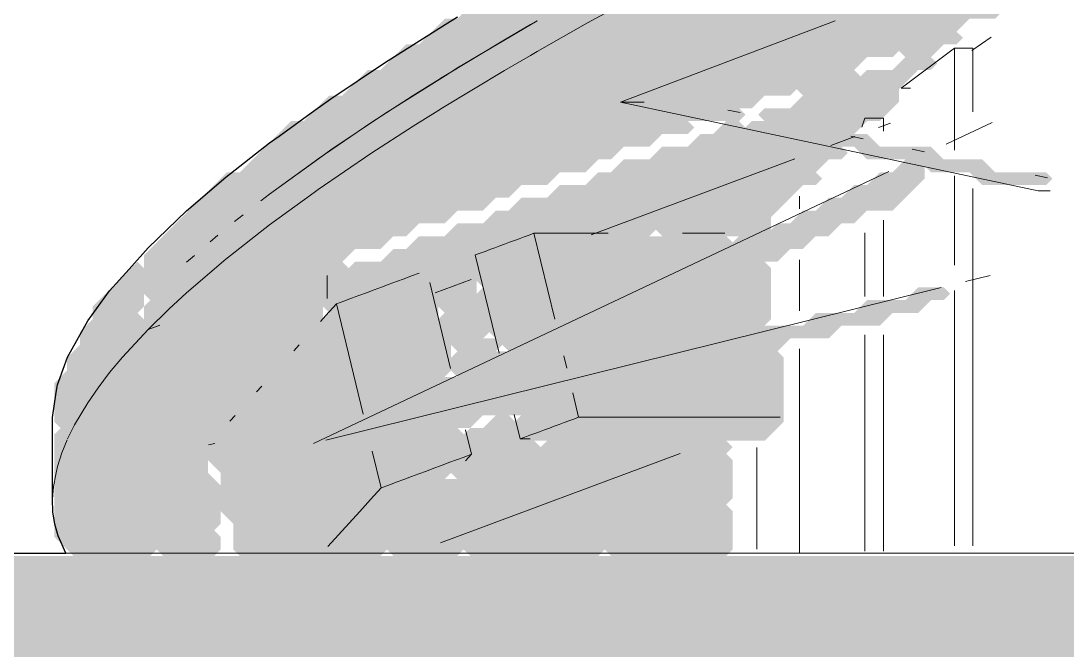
# Model space of a CAD drawing. Header units: millimetres. Extents: x 0 to 84100, y 0 to 59400.
# Drawn here: x 20309 to 21126, y 51493 to 51985 of the extents above; entities that cross this region are included whole.
import ezdxf

# ---------------------------------------------------------------- set-up
doc = ezdxf.new("R2010")
doc.units = ezdxf.units.MM
doc.layers.add('09_立面の外形', color=7, linetype='Continuous', lineweight=30)
doc.layers.add('10_見えがかり', color=7, linetype='Continuous', lineweight=13)

msp = doc.modelspace()

# ---------------------------------------------------------------- hatches: boundary and pattern name
at = {"layer": '10_見えがかり', "true_color": 0xbdbdbd}
for points in [[(21344.92, 52271.57), (21349.92, 52266.57), (21499.92, 52266.57), (21509.92, 52276.57), (21549.92, 52276.57), (21554.92, 52271.57), (21549.92, 52266.57), (21529.92, 52266.57), (21519.92, 52256.57), (21499.92, 52256.57), (21489.92, 52246.57), (21479.92, 52246.57), (21469.92, 52236.57), (21449.92, 52236.57), (21439.92, 52226.57), (21419.92, 52226.57), (21409.92, 52216.57), (21399.92, 52216.57), (21389.92, 52206.57), (21369.92, 52206.57), (21359.92, 52196.57), (21339.92, 52196.57), (21329.92, 52186.57), (21319.92, 52186.57), (21309.92, 52176.57), (21289.92, 52176.57), (21279.92, 52166.57), (21259.92, 52166.57), (21249.92, 52156.57), (21239.92, 52156.57), (21229.92, 52146.57), (21209.92, 52146.57), (21199.92, 52136.57), (21179.92, 52136.57), (21169.92, 52126.57), (21149.92, 52126.57), (21139.92, 52116.57), (21129.92, 52116.57), (21119.92, 52106.57), (21099.92, 52106.57), (21089.92, 52096.57), (21069.92, 52096.57), (21059.92, 52086.57), (21049.92, 52086.57), (21039.92, 52076.57), (21019.92, 52076.57), (21009.92, 52066.57), (20989.92, 52066.57), (20979.92, 52056.57), (20969.92, 52056.57), (20959.92, 52046.57), (20939.92, 52046.57), (20934.92, 52041.57), (20934.92, 52001.57), (20939.92, 51996.57), (20959.92, 51996.57), (20964.92, 51991.57), (20959.92, 51986.57), (20939.92, 51986.57), (20929.92, 51976.57), (20919.92, 51976.57), (20909.92, 51966.57), (20889.92, 51966.57), (20879.92, 51956.57), (20859.92, 51956.57), (20849.92, 51946.57), (20839.92, 51946.57), (20829.92, 51936.57), (20809.92, 51936.57), (20799.92, 51926.57), (20779.92, 51926.57), (20774.92, 51921.57), (20779.92, 51916.57), (20819.92, 51916.57), (20834.92, 51901.57), (20829.92, 51896.57), (20809.92, 51896.57), (20799.92, 51886.57), (20779.92, 51886.57), (20769.92, 51876.57), (20759.92, 51876.57), (20749.92, 51866.57), (20729.92, 51866.57), (20719.92, 51856.57), (20699.92, 51856.57), (20689.92, 51846.57), (20679.92, 51846.57), (20669.92, 51836.57), (20649.92, 51836.57), (20639.92, 51826.57), (20619.92, 51826.57), (20609.92, 51816.57), (20599.92, 51816.57), (20589.92, 51806.57), (20569.92, 51806.57), (20559.92, 51796.57), (20539.92, 51796.57), (20529.92, 51786.57), (20519.92, 51786.57), (20509.92, 51776.57), (20489.92, 51776.57), (20479.92, 51766.57), (20459.92, 51766.57), (20449.92, 51756.57), (20429.92, 51756.57), (20419.92, 51746.57), (20409.92, 51746.57), (20404.92, 51751.57), (20404.92, 51761.57), (20469.92, 51826.57), (20479.92, 51826.57), (20519.92, 51866.57), (20529.92, 51866.57), (20549.92, 51886.57), (20559.92, 51886.57), (20579.92, 51906.57), (20589.92, 51906.57), (20609.92, 51926.57), (20619.92, 51926.57), (20639.92, 51946.57), (20649.92, 51946.57), (20659.92, 51956.57), (20669.92, 51956.57), (20689.92, 51976.57), (20699.92, 51976.57), (20709.92, 51986.57), (20719.92, 51986.57), (20729.92, 51996.57), (20739.92, 51996.57), (20759.92, 52016.57), (20769.92, 52016.57), (20779.92, 52026.57), (20789.92, 52026.57), (20799.92, 52036.57), (20809.92, 52036.57), (20819.92, 52046.57), (20829.92, 52046.57), (20839.92, 52056.57), (20849.92, 52056.57), (20859.92, 52066.57), (20869.92, 52066.57), (20879.92, 52076.57), (20889.92, 52076.57), (20899.92, 52086.57), (20909.92, 52086.57), (20919.92, 52096.57), (20929.92, 52096.57), (20939.92, 52106.57), (20949.92, 52106.57), (20959.92, 52116.57), (20969.92, 52116.57), (20979.92, 52126.57), (20989.92, 52126.57), (20999.92, 52136.57), (21009.92, 52136.57), (21019.92, 52146.57), (21029.92, 52146.57), (21039.92, 52156.57), (21049.92, 52156.57), (21059.92, 52166.57), (21069.92, 52166.57), (21079.92, 52176.57), (21089.92, 52176.57), (21099.92, 52186.57), (21109.92, 52186.57), (21119.92, 52196.57), (21139.92, 52196.57), (21149.92, 52206.57), (21159.92, 52206.57), (21169.92, 52216.57), (21179.92, 52216.57), (21189.92, 52226.57), (21199.92, 52226.57), (21209.92, 52236.57), (21229.92, 52236.57), (21239.92, 52246.57), (21249.92, 52246.57), (21259.92, 52256.57), (21269.92, 52256.57), (21279.92, 52266.57), (21289.92, 52266.57), (21299.92, 52276.57), (21319.92, 52276.57), (21329.92, 52286.57), (21339.92, 52286.57), (21344.92, 52281.57)], [(20784.92, 52061.57), (20784.92, 52031.57), (20769.92, 52016.57), (20759.92, 52016.57), (20739.92, 51996.57), (20729.92, 51996.57), (20719.92, 51986.57), (20709.92, 51986.57), (20699.92, 51976.57), (20689.92, 51976.57), (20669.92, 51956.57), (20659.92, 51956.57), (20649.92, 51946.57), (20639.92, 51946.57), (20619.92, 51926.57), (20609.92, 51926.57), (20589.92, 51906.57), (20579.92, 51906.57), (20559.92, 51886.57), (20549.92, 51886.57), (20529.92, 51866.57), (20519.92, 51866.57), (20479.92, 51826.57), (20469.92, 51826.57), (20409.92, 51766.57), (20404.92, 51771.57), (20404.92, 51801.57), (20469.92, 51866.57), (20479.92, 51866.57), (20519.92, 51906.57), (20529.92, 51906.57), (20549.92, 51926.57), (20559.92, 51926.57), (20579.92, 51946.57), (20589.92, 51946.57), (20609.92, 51966.57), (20619.92, 51966.57), (20639.92, 51986.57), (20649.92, 51986.57), (20659.92, 51996.57), (20669.92, 51996.57), (20689.92, 52016.57), (20699.92, 52016.57), (20709.92, 52026.57), (20719.92, 52026.57), (20729.92, 52036.57), (20739.92, 52036.57), (20759.92, 52056.57), (20769.92, 52056.57), (20779.92, 52066.57)], [(21109.92, 52006.57), (21099.92, 52006.57), (21089.92, 51996.57), (21079.92, 51996.57), (21069.92, 51986.57), (21049.92, 51986.57), (21039.92, 51976.57), (21019.92, 51976.57), (21009.92, 51966.57), (20999.92, 51966.57), (20989.92, 51956.57), (20969.92, 51956.57), (20959.92, 51946.57), (20939.92, 51946.57), (20929.92, 51936.57), (20919.92, 51936.57), (20909.92, 51926.57), (20889.92, 51926.57), (20879.92, 51916.57), (20859.92, 51916.57), (20854.92, 51921.57), (20854.92, 51931.57), (20859.92, 51936.57), (20879.92, 51936.57), (20889.92, 51946.57), (20909.92, 51946.57), (20919.92, 51956.57), (20929.92, 51956.57), (20939.92, 51966.57), (20959.92, 51966.57), (20969.92, 51976.57), (20989.92, 51976.57), (20999.92, 51986.57), (21009.92, 51986.57), (21019.92, 51996.57), (21039.92, 51996.57), (21049.92, 52006.57), (21069.92, 52006.57), (21079.92, 52016.57), (21089.92, 52016.57), (21099.92, 52026.57), (21119.92, 52026.57), (21124.92, 52021.57)], [(21019.92, 51956.57), (20999.92, 51956.57), (20994.92, 51961.57), (20999.92, 51966.57), (21009.92, 51966.57), (21019.92, 51976.57), (21039.92, 51976.57), (21044.92, 51971.57), (21039.92, 51966.57), (21029.92, 51966.57)], [(21019.92, 51946.57), (21009.92, 51946.57), (20994.92, 51931.57), (20994.92, 51921.57), (20979.92, 51906.57), (20969.92, 51906.57), (20959.92, 51896.57), (20929.92, 51896.57), (20919.92, 51906.57), (20889.92, 51906.57), (20884.92, 51911.57), (20889.92, 51916.57), (20909.92, 51916.57), (20919.92, 51926.57), (20939.92, 51926.57), (20949.92, 51936.57), (20959.92, 51936.57), (20969.92, 51946.57), (20989.92, 51946.57), (20999.92, 51956.57), (21019.92, 51956.57), (21024.92, 51951.57)], [(20939.92, 51926.57), (20919.92, 51926.57), (20914.92, 51931.57), (20919.92, 51936.57), (20929.92, 51936.57), (20939.92, 51946.57), (20959.92, 51946.57), (20964.92, 51941.57), (20959.92, 51936.57), (20949.92, 51936.57)], [(20909.92, 51896.57), (20919.92, 51886.57), (20949.92, 51886.57), (20954.92, 51881.57), (20949.92, 51876.57), (20939.92, 51876.57), (20929.92, 51866.57), (20909.92, 51866.57), (20899.92, 51856.57), (20889.92, 51856.57), (20879.92, 51846.57), (20859.92, 51846.57), (20849.92, 51836.57), (20829.92, 51836.57), (20819.92, 51826.57), (20809.92, 51826.57), (20799.92, 51816.57), (20699.92, 51816.57), (20689.92, 51806.57), (20669.92, 51806.57), (20664.92, 51801.57), (20664.92, 51771.57), (20659.92, 51766.57), (20649.92, 51766.57), (20639.92, 51756.57), (20634.92, 51761.57), (20634.92, 51771.57), (20619.92, 51786.57), (20609.92, 51786.57), (20599.92, 51776.57), (20579.92, 51776.57), (20569.92, 51766.57), (20559.92, 51766.57), (20549.92, 51756.57), (20544.92, 51761.57), (20544.92, 51781.57), (20549.92, 51786.57), (20559.92, 51786.57), (20569.92, 51796.57), (20589.92, 51796.57), (20599.92, 51806.57), (20609.92, 51806.57), (20619.92, 51816.57), (20639.92, 51816.57), (20649.92, 51826.57), (20669.92, 51826.57), (20679.92, 51836.57), (20689.92, 51836.57), (20699.92, 51846.57), (20719.92, 51846.57), (20729.92, 51856.57), (20749.92, 51856.57), (20759.92, 51866.57), (20769.92, 51866.57), (20779.92, 51876.57), (20799.92, 51876.57), (20809.92, 51886.57), (20829.92, 51886.57), (20839.92, 51896.57), (20849.92, 51896.57), (20859.92, 51906.57), (20869.92, 51906.57), (20879.92, 51896.57)], [(20919.92, 51856.57), (20894.92, 51831.57), (20894.92, 51821.57), (20889.92, 51816.57), (20809.92, 51816.57), (20804.92, 51821.57), (20809.92, 51826.57), (20819.92, 51826.57), (20829.92, 51836.57), (20849.92, 51836.57), (20859.92, 51846.57), (20879.92, 51846.57), (20889.92, 51856.57), (20899.92, 51856.57), (20909.92, 51866.57), (20929.92, 51866.57), (20934.92, 51861.57), (20929.92, 51856.57)], [(20849.92, 51806.57), (20839.92, 51796.57), (20829.92, 51796.57), (20819.92, 51786.57), (20809.92, 51786.57), (20799.92, 51776.57), (20789.92, 51776.57), (20779.92, 51766.57), (20769.92, 51766.57), (20759.92, 51756.57), (20749.92, 51756.57), (20739.92, 51746.57), (20729.92, 51746.57), (20719.92, 51736.57), (20709.92, 51736.57), (20699.92, 51726.57), (20689.92, 51726.57), (20674.92, 51741.57), (20674.92, 51771.57), (20664.92, 51781.57), (20664.92, 51801.57), (20669.92, 51806.57), (20689.92, 51806.57), (20699.92, 51816.57), (20859.92, 51816.57), (20864.92, 51811.57), (20859.92, 51806.57)], [(20549.92, 51786.57), (20544.92, 51781.57), (20544.92, 51751.57), (20494.92, 51701.57), (20494.92, 51691.57), (20454.92, 51651.57), (20454.92, 51631.57), (20464.92, 51621.57), (20464.92, 51591.57), (20459.92, 51586.57), (20439.92, 51586.57), (20429.92, 51576.57), (20419.92, 51576.57), (20409.92, 51566.57), (20349.92, 51566.57), (20334.92, 51581.57), (20334.92, 51661.57), (20344.92, 51671.57), (20344.92, 51681.57), (20354.92, 51691.57), (20354.92, 51701.57), (20364.92, 51711.57), (20364.92, 51721.57), (20399.92, 51756.57), (20409.92, 51746.57), (20419.92, 51746.57), (20429.92, 51756.57), (20449.92, 51756.57), (20459.92, 51766.57), (20479.92, 51766.57), (20489.92, 51776.57), (20509.92, 51776.57), (20519.92, 51786.57), (20529.92, 51786.57), (20539.92, 51796.57), (20559.92, 51796.57), (20564.92, 51791.57), (20559.92, 51786.57)], [(20404.92, 51791.57), (20404.92, 51761.57), (20364.92, 51721.57), (20364.92, 51711.57), (20354.92, 51701.57), (20354.92, 51691.57), (20344.92, 51681.57), (20344.92, 51671.57), (20339.92, 51666.57), (20334.92, 51671.57), (20334.92, 51701.57), (20344.92, 51711.57), (20344.92, 51721.57), (20354.92, 51731.57), (20354.92, 51741.57), (20364.92, 51751.57), (20364.92, 51761.57), (20399.92, 51796.57)], [(20879.92, 51736.57), (20849.92, 51736.57), (20839.92, 51726.57), (20809.92, 51726.57), (20799.92, 51716.57), (20769.92, 51716.57), (20759.92, 51706.57), (20729.92, 51706.57), (20719.92, 51696.57), (20699.92, 51696.57), (20694.92, 51701.57), (20699.92, 51706.57), (20709.92, 51706.57), (20719.92, 51716.57), (20729.92, 51716.57), (20739.92, 51726.57), (20749.92, 51726.57), (20759.92, 51736.57), (20769.92, 51736.57), (20779.92, 51746.57), (20789.92, 51746.57), (20799.92, 51756.57), (20809.92, 51756.57), (20819.92, 51766.57), (20829.92, 51766.57), (20839.92, 51776.57), (20859.92, 51776.57), (20869.92, 51786.57), (20879.92, 51786.57), (20889.92, 51796.57), (20894.92, 51791.57), (20894.92, 51751.57)], [(20634.92, 51771.57), (20634.92, 51741.57), (20644.92, 51731.57), (20644.92, 51711.57), (20629.92, 51696.57), (20619.92, 51696.57), (20609.92, 51686.57), (20599.92, 51686.57), (20589.92, 51676.57), (20579.92, 51676.57), (20569.92, 51666.57), (20559.92, 51666.57), (20554.92, 51661.57), (20559.92, 51656.57), (20609.92, 51656.57), (20619.92, 51666.57), (20649.92, 51666.57), (20654.92, 51661.57), (20654.92, 51641.57), (20624.92, 51611.57), (20624.92, 51601.57), (20589.92, 51566.57), (20479.92, 51566.57), (20474.92, 51571.57), (20474.92, 51591.57), (20464.92, 51601.57), (20464.92, 51631.57), (20454.92, 51641.57), (20454.92, 51651.57), (20494.92, 51691.57), (20494.92, 51701.57), (20559.92, 51766.57), (20569.92, 51766.57), (20579.92, 51776.57), (20599.92, 51776.57), (20609.92, 51786.57), (20619.92, 51786.57)], [(20659.92, 51726.57), (20649.92, 51726.57), (20634.92, 51741.57), (20634.92, 51751.57), (20649.92, 51766.57), (20659.92, 51766.57), (20669.92, 51776.57), (20674.92, 51771.57), (20674.92, 51741.57)], [(20684.92, 51731.57), (20669.92, 51716.57), (20659.92, 51716.57), (20649.92, 51706.57), (20644.92, 51711.57), (20644.92, 51721.57), (20649.92, 51726.57), (20659.92, 51726.57), (20669.92, 51736.57), (20679.92, 51736.57)], [(20904.92, 51671.57), (20889.92, 51656.57), (20699.92, 51656.57), (20694.92, 51661.57), (20694.92, 51671.57), (20709.92, 51686.57), (20739.92, 51686.57), (20749.92, 51696.57), (20779.92, 51696.57), (20789.92, 51706.57), (20819.92, 51706.57), (20829.92, 51716.57), (20859.92, 51716.57), (20869.92, 51726.57), (20899.92, 51726.57), (20904.92, 51721.57)], [(20699.92, 51656.57), (20709.92, 51656.57), (20714.92, 51651.57), (20709.92, 51646.57), (20699.92, 51646.57), (20689.92, 51636.57), (20669.92, 51636.57), (20659.92, 51626.57), (20649.92, 51626.57), (20644.92, 51631.57), (20654.92, 51641.57), (20654.92, 51661.57), (20659.92, 51666.57), (20669.92, 51666.57), (20679.92, 51676.57), (20689.92, 51676.57), (20694.92, 51671.57), (20694.92, 51661.57)], [(20864.92, 51651.57), (20859.92, 51646.57), (20849.92, 51646.57), (20839.92, 51636.57), (20829.92, 51636.57), (20819.92, 51626.57), (20799.92, 51626.57), (20789.92, 51616.57), (20769.92, 51616.57), (20759.92, 51606.57), (20749.92, 51606.57), (20739.92, 51596.57), (20719.92, 51596.57), (20709.92, 51586.57), (20689.92, 51586.57), (20679.92, 51576.57), (20659.92, 51576.57), (20649.92, 51566.57), (20599.92, 51566.57), (20594.92, 51571.57), (20624.92, 51601.57), (20624.92, 51611.57), (20639.92, 51626.57), (20659.92, 51626.57), (20669.92, 51636.57), (20689.92, 51636.57), (20699.92, 51646.57), (20709.92, 51646.57), (20719.92, 51656.57), (20859.92, 51656.57)], [(20859.92, 51606.57), (20849.92, 51606.57), (20839.92, 51596.57), (20829.92, 51596.57), (20819.92, 51586.57), (20799.92, 51586.57), (20789.92, 51576.57), (20769.92, 51576.57), (20759.92, 51566.57), (20659.92, 51566.57), (20654.92, 51571.57), (20659.92, 51576.57), (20679.92, 51576.57), (20689.92, 51586.57), (20709.92, 51586.57), (20719.92, 51596.57), (20739.92, 51596.57), (20749.92, 51606.57), (20759.92, 51606.57), (20769.92, 51616.57), (20789.92, 51616.57), (20799.92, 51626.57), (20819.92, 51626.57), (20829.92, 51636.57), (20839.92, 51636.57), (20849.92, 51646.57), (20859.92, 51646.57), (20864.92, 51641.57), (20864.92, 51611.57)], [(20864.92, 51601.57), (20864.92, 51571.57), (20859.92, 51566.57), (20769.92, 51566.57), (20764.92, 51571.57), (20769.92, 51576.57), (20789.92, 51576.57), (20799.92, 51586.57), (20819.92, 51586.57), (20829.92, 51596.57), (20839.92, 51596.57), (20849.92, 51606.57), (20859.92, 51606.57)], [(20464.92, 51571.57), (20459.92, 51566.57), (20419.92, 51566.57), (20414.92, 51571.57), (20419.92, 51576.57), (20429.92, 51576.57), (20439.92, 51586.57), (20459.92, 51586.57), (20464.92, 51581.57)]]:
    msp.add_hatch(color=8, dxfattribs=at).paths.add_polyline_path(points)
at = {"layer": '10_見えがかり', "true_color": 0xe9dcc4}
for points in [[(21269.92, 52096.57), (21249.92, 52076.57), (21229.92, 52076.57), (21219.92, 52066.57), (21209.92, 52066.57), (21199.92, 52056.57), (21179.92, 52056.57), (21169.92, 52046.57), (21159.92, 52046.57), (21149.92, 52036.57), (21129.92, 52036.57), (21119.92, 52026.57), (21099.92, 52026.57), (21089.92, 52016.57), (21079.92, 52016.57), (21069.92, 52006.57), (21049.92, 52006.57), (21039.92, 51996.57), (21019.92, 51996.57), (21009.92, 51986.57), (20999.92, 51986.57), (20989.92, 51976.57), (20969.92, 51976.57), (20959.92, 51966.57), (20939.92, 51966.57), (20929.92, 51956.57), (20919.92, 51956.57), (20909.92, 51946.57), (20889.92, 51946.57), (20879.92, 51936.57), (20859.92, 51936.57), (20854.92, 51931.57), (20854.92, 51921.57), (20859.92, 51916.57), (20869.92, 51916.57), (20874.92, 51911.57), (20869.92, 51906.57), (20829.92, 51906.57), (20819.92, 51916.57), (20779.92, 51916.57), (20774.92, 51921.57), (20779.92, 51926.57), (20799.92, 51926.57), (20809.92, 51936.57), (20829.92, 51936.57), (20839.92, 51946.57), (20849.92, 51946.57), (20859.92, 51956.57), (20879.92, 51956.57), (20889.92, 51966.57), (20909.92, 51966.57), (20919.92, 51976.57), (20929.92, 51976.57), (20939.92, 51986.57), (20959.92, 51986.57), (20969.92, 51996.57), (20979.92, 51996.57), (20989.92, 52006.57), (21009.92, 52006.57), (21019.92, 52016.57), (21039.92, 52016.57), (21049.92, 52026.57), (21059.92, 52026.57), (21069.92, 52036.57), (21089.92, 52036.57), (21099.92, 52046.57), (21119.92, 52046.57), (21129.92, 52056.57), (21139.92, 52056.57), (21149.92, 52066.57), (21169.92, 52066.57), (21179.92, 52076.57), (21199.92, 52076.57), (21209.92, 52086.57), (21219.92, 52086.57), (21229.92, 52096.57), (21249.92, 52096.57), (21259.92, 52106.57), (21269.92, 52106.57), (21279.92, 52116.57), (21289.92, 52116.57), (21294.92, 52111.57), (21279.92, 52096.57)], [(20969.92, 51896.57), (20979.92, 51886.57), (21019.92, 51886.57), (21029.92, 51876.57), (21059.92, 51876.57), (21069.92, 51866.57), (21109.92, 51866.57), (21114.92, 51861.57), (21109.92, 51856.57), (21059.92, 51856.57), (21049.92, 51866.57), (21019.92, 51866.57), (21009.92, 51876.57), (20969.92, 51876.57), (20959.92, 51886.57), (20919.92, 51886.57), (20909.92, 51896.57), (20879.92, 51896.57), (20874.92, 51901.57), (20879.92, 51906.57), (20919.92, 51906.57), (20929.92, 51896.57)], [(21014.92, 51871.57), (21014.92, 51861.57), (20989.92, 51836.57), (20969.92, 51836.57), (20959.92, 51826.57), (20949.92, 51826.57), (20939.92, 51816.57), (20929.92, 51816.57), (20919.92, 51806.57), (20909.92, 51806.57), (20899.92, 51796.57), (20889.92, 51796.57), (20879.92, 51786.57), (20869.92, 51786.57), (20859.92, 51776.57), (20839.92, 51776.57), (20829.92, 51766.57), (20819.92, 51766.57), (20809.92, 51756.57), (20799.92, 51756.57), (20789.92, 51746.57), (20779.92, 51746.57), (20769.92, 51736.57), (20759.92, 51736.57), (20749.92, 51726.57), (20739.92, 51726.57), (20729.92, 51716.57), (20719.92, 51716.57), (20709.92, 51706.57), (20699.92, 51706.57), (20694.92, 51701.57), (20699.92, 51696.57), (20719.92, 51696.57), (20729.92, 51706.57), (20759.92, 51706.57), (20769.92, 51716.57), (20799.92, 51716.57), (20809.92, 51726.57), (20839.92, 51726.57), (20849.92, 51736.57), (20879.92, 51736.57), (20889.92, 51746.57), (20919.92, 51746.57), (20929.92, 51756.57), (20959.92, 51756.57), (20969.92, 51766.57), (20999.92, 51766.57), (21009.92, 51776.57), (21029.92, 51776.57), (21034.92, 51771.57), (21029.92, 51766.57), (21019.92, 51766.57), (21009.92, 51756.57), (20989.92, 51756.57), (20979.92, 51746.57), (20949.92, 51746.57), (20939.92, 51736.57), (20909.92, 51736.57), (20899.92, 51726.57), (20869.92, 51726.57), (20859.92, 51716.57), (20829.92, 51716.57), (20819.92, 51706.57), (20789.92, 51706.57), (20779.92, 51696.57), (20749.92, 51696.57), (20739.92, 51686.57), (20709.92, 51686.57), (20699.92, 51676.57), (20669.92, 51676.57), (20659.92, 51666.57), (20619.92, 51666.57), (20609.92, 51656.57), (20559.92, 51656.57), (20554.92, 51661.57), (20559.92, 51666.57), (20569.92, 51666.57), (20579.92, 51676.57), (20589.92, 51676.57), (20599.92, 51686.57), (20609.92, 51686.57), (20619.92, 51696.57), (20629.92, 51696.57), (20639.92, 51706.57), (20649.92, 51706.57), (20659.92, 51716.57), (20669.92, 51716.57), (20679.92, 51726.57), (20699.92, 51726.57), (20709.92, 51736.57), (20719.92, 51736.57), (20729.92, 51746.57), (20739.92, 51746.57), (20749.92, 51756.57), (20759.92, 51756.57), (20769.92, 51766.57), (20779.92, 51766.57), (20789.92, 51776.57), (20799.92, 51776.57), (20809.92, 51786.57), (20819.92, 51786.57), (20829.92, 51796.57), (20839.92, 51796.57), (20849.92, 51806.57), (20859.92, 51806.57), (20869.92, 51816.57), (20889.92, 51816.57), (20899.92, 51826.57), (20909.92, 51826.57), (20919.92, 51836.57), (20929.92, 51836.57), (20939.92, 51846.57), (20949.92, 51846.57), (20959.92, 51856.57), (20969.92, 51856.57), (20979.92, 51866.57), (20989.92, 51866.57), (20999.92, 51876.57), (21009.92, 51876.57)], [(54359.92, 51556.57), (54419.92, 51556.57), (54429.92, 51546.57), (54559.92, 51546.57), (54569.92, 51536.57), (54629.92, 51536.57), (54639.92, 51526.57), (54699.92, 51526.57), (54709.92, 51516.57), (54769.92, 51516.57), (54779.92, 51506.57), (54839.92, 51506.57), (54849.92, 51496.57), (54909.92, 51496.57), (54919.92, 51486.57), (55049.92, 51486.57), (55059.92, 51476.57), (55119.92, 51476.57), (55129.92, 51466.57), (55189.92, 51466.57), (55199.92, 51456.57), (55249.92, 51456.57), (55259.92, 51446.57), (55319.92, 51446.57), (55329.92, 51436.57), (55389.92, 51436.57), (55399.92, 51426.57), (55459.92, 51426.57), (55469.92, 51416.57), (55599.92, 51416.57), (55609.92, 51406.57), (55669.92, 51406.57), (55679.92, 51396.57), (55739.92, 51396.57), (55749.92, 51386.57), (55809.92, 51386.57), (55819.92, 51376.57), (55879.92, 51376.57), (55889.92, 51366.57), (55949.92, 51366.57), (55959.92, 51356.57), (56019.92, 51356.57), (56024.92, 51351.57), (56024.92, 51341.57), (56009.92, 51326.57), (55999.92, 51326.57), (55984.92, 51311.57), (55989.92, 51306.57), (56029.92, 51306.57), (56034.92, 51301.57), (56034.92, 51291.57), (56029.92, 51286.57), (55959.92, 51286.57), (19299.92, 51286.57), (19289.92, 51296.57), (19209.92, 51296.57), (19199.92, 51306.57), (19119.92, 51306.57), (19109.92, 51316.57), (19029.92, 51316.57), (19019.92, 51326.57), (18939.92, 51326.57), (18929.92, 51336.57), (18849.92, 51336.57), (18839.92, 51346.57), (18769.92, 51346.57), (18759.92, 51356.57), (18589.92, 51356.57), (18579.92, 51366.57), (18499.92, 51366.57), (18489.92, 51376.57), (18409.92, 51376.57), (18399.92, 51386.57), (18319.92, 51386.57), (18309.92, 51396.57), (18239.92, 51396.57), (18229.92, 51406.57), (18149.92, 51406.57), (18139.92, 51416.57), (17969.92, 51416.57), (17959.92, 51426.57), (17879.92, 51426.57), (17869.92, 51436.57), (17789.92, 51436.57), (17779.92, 51446.57), (17699.92, 51446.57), (17689.92, 51456.57), (17619.92, 51456.57), (17609.92, 51466.57), (17529.92, 51466.57), (17519.92, 51476.57), (17439.92, 51476.57), (17429.92, 51486.57), (17259.92, 51486.57), (17249.92, 51496.57), (17169.92, 51496.57), (17164.92, 51501.57), (17164.92, 51511.57), (17179.92, 51526.57), (17189.92, 51526.57), (17199.92, 51536.57), (17209.92, 51536.57), (17229.92, 51556.57), (17239.92, 51556.57), (17249.92, 51566.57), (29409.92, 51566.57), (29419.92, 51556.57), (29499.92, 51556.57), (29509.92, 51546.57), (49619.92, 51546.57), (49639.92, 51566.57), (54349.92, 51566.57)]]:
    msp.add_hatch(color=8, dxfattribs=at).paths.add_polyline_path(points)

# ---------------------------------------------------------------- linework, layer by layer
at = {"layer": '09_立面の外形'}
msp.add_lwpolyline([(17256.98, 51568.58), (20343.87, 51568.58), (20337.87, 51582.2), (20335.33, 51591.47), (20333.9, 51601.02), (20333.55, 51610.83), (20333.55, 51674.83), (20336.51, 51694.42), (20337.42, 51700.44), (20338.42, 51703.17), (20345.31, 51722.03), (20361.03, 51750.3), (20378.19, 51773.89), (20393.36, 51790.91), (20408.21, 51807.57), (20438.28, 51836.34), (20468.94, 51862.6), (20503.2, 51889.5), (20510.55, 51894.81), (20538.62, 51915.08), (20550.97, 51924), (20593, 51952.23), (20640.3, 51982.05), (20650.09, 51988.23)], dxfattribs=at)
at = {"layer": '10_見えがかり'}
for points in [[(20751.52, 51983.32), (20806.66, 52013.47)], [(20650.09, 51988.23), (20640.3, 51982.05)], [(20593, 51952.23), (20640.3, 51982.05)], [(20650.09, 51948.23), (20712.1, 51984.97)], [(20686.72, 51970.2), (20706.99, 51982)], [(20712.1, 51984.97), (20706.99, 51982)], [(20712.1, 51960.97), (20751.52, 51983.32)], [(20945.18, 51984.87), (20777.36, 51921.31)], [(20686.72, 51970.2), (20638.28, 51940.97)], [(21051.8, 51961.73), (21067, 51972.22)], [(20712.1, 51960.97), (20706.99, 51958)], [(21038.38, 51963.68), (20996.68, 51932.33)], [(21038.38, 51883.82), (21038.38, 51963.68)], [(21038.38, 51963.68), (21052.65, 51963.68)], [(21052.65, 51963.68), (21052.65, 51913.77)], [(20686.72, 51946.2), (20706.99, 51958)], [(20550.97, 51924), (20593, 51952.23)], [(20638.28, 51916.97), (20686.72, 51946.2)], [(20640.3, 51942.05), (20650.09, 51948.23)], [(20593, 51912.23), (20640.3, 51942.05)], [(20634.63, 51938.68), (20615.24, 51926.54)], [(20634.63, 51938.68), (20638.28, 51940.97)], [(20996.68, 51932.33), (21003.81, 51932.33)], [(20550.97, 51924), (20538.62, 51915.08)], [(20615.24, 51926.54), (20582.18, 51905.12)], [(20777.36, 51921.31), (20795.74, 51921.31)], [(21103.77, 51852.1), (20777.36, 51921.31)], [(20538.62, 51915.08), (20510.55, 51894.81)], [(20550.97, 51884), (20593, 51912.23)], [(20615.24, 51902.54), (20634.63, 51914.68)], [(20638.28, 51916.97), (20634.63, 51914.68)], [(20870.9, 51913.17), (20861.3, 51915.21)], [(20582.18, 51905.12), (20540.99, 51877.03)], [(20968.23, 51908.75), (20965.87, 51901.78)], [(20968.23, 51908.75), (20982.84, 51908.75)], [(20979.03, 51901.59), (20988.39, 51905.08)], [(20982.84, 51908.75), (20982.84, 51898.79)], [(21031.86, 51888.52), (21067.81, 51905.53)], [(20615.24, 51902.54), (20582.18, 51881.12)], [(20496.35, 51884.12), (20503.2, 51889.5)], [(20510.55, 51894.81), (20503.2, 51889.5)], [(20941.57, 51887.61), (20960.3, 51894.6)], [(20966.9, 51892.81), (20957.3, 51894.85)], [(20538.62, 51875.08), (20550.97, 51884)], [(20540.99, 51853.03), (20582.18, 51881.12)], [(21014.91, 51882.64), (21005.31, 51884.67)], [(20475.79, 51867.98), (20482.64, 51873.36)], [(20537.91, 51874.78), (20503.2, 51849.5)], [(20538.62, 51875.08), (20510.55, 51854.81)], [(20540.99, 51877.03), (20537.91, 51874.78)], [(20754.29, 51817.69), (20913.48, 51877.12)], [(20537.44, 51654.57), (20986.91, 51867.25)], [(21038.38, 51793.96), (21038.38, 51863.85)], [(21110.91, 51862.28), (21101.31, 51864.32)], [(20456.68, 51852.1), (20462.81, 51857.35)], [(20503.2, 51849.5), (20510.55, 51854.81)], [(20503.2, 51849.5), (20496.35, 51844.12)], [(20496.35, 51844.12), (20503.2, 51849.5)], [(20503.2, 51825.5), (20537.91, 51850.78)], [(20540.99, 51853.03), (20537.91, 51850.78)], [(20917.21, 51837.88), (20917.21, 51847.83)], [(21052.65, 51853.87), (21052.65, 51574.33)], [(21112.69, 51852.16), (21103.77, 51852.1)], [(21103.77, 51852.1), (21112.96, 51852.1)], [(20438.28, 51836.34), (20444.41, 51841.59)], [(20482.64, 51833.36), (20475.79, 51827.98)], [(20475.79, 51827.98), (20482.64, 51833.36)], [(20503.2, 51825.5), (20468.94, 51798.6)], [(20982.84, 51829.11), (20982.84, 51769.39)], [(20462.81, 51817.35), (20456.68, 51812.1)], [(20456.68, 51812.1), (20462.81, 51817.35)], [(20698.23, 51814.62), (20694.41, 51813.21)], [(20702.04, 51816.04), (20698.23, 51814.62)], [(20705.85, 51817.45), (20702.04, 51816.04)], [(20709.67, 51818.87), (20705.85, 51817.45)], [(20709.67, 51818.87), (20725.98, 51751.72)], [(20709.67, 51818.87), (20742.83, 51818.87)], [(20767.7, 51818.87), (20742.83, 51818.87)], [(20842.32, 51818.87), (20825.74, 51818.87)], [(20858.9, 51818.87), (20842.32, 51818.87)], [(20968.23, 51769.39), (20968.23, 51819.16)], [(20675.35, 51806.14), (20671.53, 51804.72)], [(20679.16, 51807.55), (20675.35, 51806.14)], [(20682.97, 51808.97), (20679.16, 51807.55)], [(20686.79, 51810.38), (20682.97, 51808.97)], [(20690.6, 51811.79), (20686.79, 51810.38)], [(20694.41, 51813.21), (20690.6, 51811.79)], [(20444.41, 51801.59), (20438.28, 51796.34)], [(20438.28, 51796.34), (20444.41, 51801.59)], [(20468.94, 51798.6), (20438.28, 51772.34)], [(20667.72, 51803.31), (20663.9, 51801.89)], [(20663.9, 51801.89), (20682.55, 51725.16)], [(20671.53, 51804.72), (20667.72, 51803.31)], [(20917.21, 51758.31), (20917.21, 51798.09)], [(20548.27, 51767.78), (20548.27, 51785.78)], [(20602.39, 51781.16), (20596.51, 51778.97)], [(20608.27, 51783.35), (20602.39, 51781.16)], [(20614.15, 51785.55), (20608.27, 51783.35)], [(20620.02, 51787.74), (20614.15, 51785.55)], [(20632.55, 51772.24), (20660.64, 51782.73)], [(21046.99, 51781.18), (21066.21, 51785.96)], [(20547.05, 51656.96), (21027.76, 51776.4)], [(20584.76, 51774.59), (20578.88, 51772.4)], [(20590.64, 51776.78), (20584.76, 51774.59)], [(20596.51, 51778.97), (20590.64, 51776.78)], [(20628.24, 51780.34), (20644.59, 51713.2)], [(21038.38, 51574.33), (21038.38, 51774)], [(20438.28, 51772.34), (20424.35, 51759.48)], [(20561.25, 51765.83), (20555.37, 51763.64)], [(20567.13, 51768.02), (20561.25, 51765.83)], [(20573.01, 51770.21), (20567.13, 51768.02)], [(20578.88, 51772.4), (20573.01, 51770.21)], [(20408.21, 51743.57), (20424.35, 51759.48)], [(20555.37, 51763.64), (20547.04, 51754.45)], [(20555.37, 51763.64), (20576.4, 51677.32)], [(20547.04, 51754.45), (20542.87, 51749.86)], [(20388.27, 51721.99), (20408.21, 51743.57)], [(20417.48, 51747.03), (20408.21, 51743.57)], [(20408.21, 51743.57), (20416.92, 51746.82)], [(20968.23, 51570.31), (20968.23, 51739.53)], [(20982.84, 51739.53), (20982.84, 51570.31)], [(20526.2, 51731.49), (20522.03, 51726.9)], [(20917.21, 51569.32), (20917.21, 51728.47)], [(20378.19, 51709.89), (20388.27, 51721.99)], [(20732.98, 51722.95), (20735.31, 51713.36)], [(20378.19, 51709.89), (20369.11, 51697.99)], [(20497.02, 51699.35), (20492.85, 51694.76)], [(20369.11, 51697.99), (20361.03, 51686.3)], [(20739.97, 51694.17), (20744.63, 51674.99)], [(20350.83, 51669.17), (20361.03, 51686.3)], [(20476.18, 51676.39), (20472.01, 51671.8)], [(20694.21, 51677.2), (20698.87, 51658.02)], [(20740.82, 51673.58), (20744.63, 51674.99)], [(20744.63, 51674.99), (20777.8, 51674.99)], [(20810.96, 51674.99), (20777.8, 51674.99)], [(20844.12, 51674.99), (20810.96, 51674.99)], [(20877.29, 51674.99), (20844.12, 51674.99)], [(20902.16, 51674.99), (20877.29, 51674.99)], [(20350.83, 51669.17), (20345.31, 51658.03)], [(20721.75, 51666.51), (20717.94, 51665.09)], [(20725.57, 51667.92), (20721.75, 51666.51)], [(20729.38, 51669.33), (20725.57, 51667.92)], [(20733.19, 51670.75), (20729.38, 51669.33)], [(20737.01, 51672.16), (20733.19, 51670.75)], [(20740.82, 51673.58), (20737.01, 51672.16)], [(20656.26, 51665.25), (20660.94, 51646.06)], [(20702.68, 51659.43), (20698.87, 51658.02)], [(20706.5, 51660.85), (20702.68, 51659.43)], [(20710.31, 51662.26), (20706.5, 51660.85)], [(20714.13, 51663.68), (20710.31, 51662.26)], [(20717.94, 51665.09), (20714.13, 51663.68)], [(20340.84, 51647.12), (20344.99, 51657.25)], [(20455.34, 51653.43), (20460.25, 51654.56)], [(20698.87, 51658.02), (20706.63, 51658.02)], [(20883.79, 51571.7), (20883.79, 51651.42)], [(20337.42, 51636.44), (20340.84, 51647.12)], [(20583.4, 51648.54), (20590.41, 51619.77)], [(20636.6, 51576.8), (20823.92, 51646.6)], [(20655.06, 51643.87), (20649.18, 51641.68)], [(20655.06, 51643.87), (20660.94, 51646.06)], [(20660.94, 51646.06), (20656.29, 51640.94)], [(20336.18, 51630.28), (20337.42, 51636.44)], [(20631.55, 51635.11), (20625.67, 51632.92)], [(20637.43, 51637.3), (20631.55, 51635.11)], [(20643.3, 51639.49), (20637.43, 51637.3)], [(20649.18, 51641.68), (20643.3, 51639.49)], [(20336.18, 51630.28), (20334.29, 51620.88)], [(20608.04, 51626.34), (20602.16, 51624.15)], [(20613.92, 51628.53), (20608.04, 51626.34)], [(20619.8, 51630.73), (20613.92, 51628.53)], [(20625.67, 51632.92), (20619.8, 51630.73)], [(20334.29, 51620.88), (20333.55, 51610.83)], [(20590.41, 51619.77), (20582.07, 51610.59)], [(20596.29, 51621.96), (20590.41, 51619.77)], [(20602.16, 51624.15), (20596.29, 51621.96)], [(20333.55, 51610.83), (20333.9, 51601.02)], [(20582.07, 51610.59), (20573.74, 51601.4)], [(20573.74, 51601.4), (20565.4, 51592.22)], [(20333.9, 51601.02), (20335.33, 51591.47)], [(20337.87, 51582.2), (20335.33, 51591.47)], [(20565.4, 51592.22), (20557.07, 51583.04)], [(20337.87, 51582.2), (20340.82, 51575.5)], [(20557.07, 51583.04), (20548.73, 51573.85)], [(17168.59, 51499.24), (17168.59, 51517.24), (17183.32, 51525.79), (17212.78, 51542.91), (17242.24, 51560.02), (17256.98, 51568.58), (29419.46, 51568.58), (29419.46, 51559.91), (29501.75, 51559.91), (29501.75, 51551.24), (29584.05, 51551.24), (29584.05, 51542.58), (29666.35, 51542.58), (31990.6, 51542.58), (34369.71, 51542.58), (36802.57, 51542.58), (39287.98, 51542.58), (41824.7, 51542.58), (44411.44, 51542.58), (49476.66, 51542.58), (49477.13, 51542.91), (49489.14, 51551.46), (49501.15, 51560.02), (49503.33, 51561.57)]]:
    msp.add_lwpolyline(points, dxfattribs=at)

doc.saveas('drawing.dxf')
